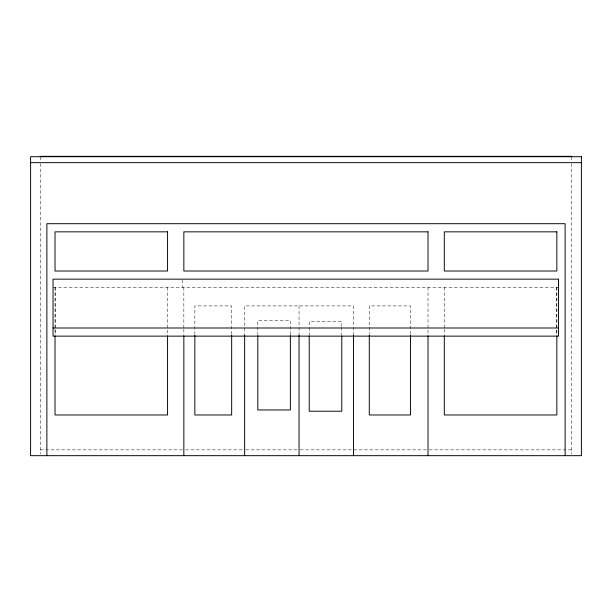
<?xml version="1.0" encoding="UTF-8"?>
<svg xmlns="http://www.w3.org/2000/svg" width="612" height="612" viewBox="0 0 612 612"><rect width="100%" height="100%" fill="white"/><g stroke="black" fill="none" stroke-linecap="round" stroke-linejoin="round"><path stroke-width="0.46" stroke-dasharray="3.06 2.29" d="M53.045 287.296L558.481 287.296M40.277 449.858L184.61 449.858M185.566 449.858L244.823 449.858M245.779 449.858L299.306 449.858M300.262 449.858L428.346 449.858M429.303 449.858L571.723 449.858M571.723 156.718L571.723 161.813M571.723 163.611L571.723 454.012M556.851 287.296L556.851 335.192M556.293 287.296L556.293 335.192M444.304 287.296L444.304 328.269M444.304 329.218L444.304 334.94M428.025 287.296L428.025 334.856M410.491 334.366L410.491 305.923L369.281 305.923L369.281 334.366M353.461 335.491L353.461 305.923L244.632 305.923L244.632 335.491M341.787 326.448L341.787 321.683L309.228 321.683L309.228 326.448M341.787 327.397L341.787 335.024M309.228 327.397L309.228 335.024M299.046 305.923L299.046 335.491M290.371 334.718L290.371 320.436L257.813 320.436L257.813 334.718M231.665 334.366L231.665 305.923L194.845 305.923L194.845 334.366M183.845 287.296L183.845 328.2M183.845 329.149L183.845 334.856M182.215 280.059L182.215 287.296M167.566 287.296L167.566 334.94M55.233 287.296L55.233 335.192M55.019 287.296L55.019 328.269M55.019 329.218L55.019 334.94M40.277 156.718L40.277 161.813M40.277 163.611L40.277 454.012"/><path stroke-width="0.92" d="M30.6 162.662L581.4 162.662M53.045 327.994L558.481 327.994M571.723 156.718L571.723 156.328L40.277 156.328L40.277 156.718M565.121 455.672L565.121 223.701L46.879 223.701L46.879 455.672M556.851 335.889L556.851 414.974L444.304 414.974L444.304 335.889M428.025 335.812L428.025 455.672M410.491 335.315L410.491 414.974L369.281 414.974L369.281 335.315M353.461 335.491L353.461 455.672M341.787 335.973L341.787 411.218L309.228 411.218L309.228 335.973M299.046 335.491L299.046 455.672M290.371 335.674L290.371 409.964L257.813 409.964L257.813 335.674M244.632 335.491L244.632 455.672M231.665 335.315L231.665 414.974L194.845 414.974L194.845 335.315M183.845 335.812L183.845 455.672M167.566 335.889L167.566 414.974L55.019 414.974L55.019 335.889M581.4 156.718L30.6 156.718L30.6 455.672L581.4 455.672L581.4 156.718M167.566 231.841L55.019 231.841L55.019 271.017L167.566 271.017L167.566 231.841M428.025 231.841L183.845 231.841L183.845 271.017L428.025 271.017L428.025 231.841M556.851 231.841L444.304 231.841L444.304 271.017L556.851 271.017L556.851 231.841M558.481 279.156L53.045 279.156L53.045 336.133L558.481 336.133L558.481 279.156"/></g></svg>
